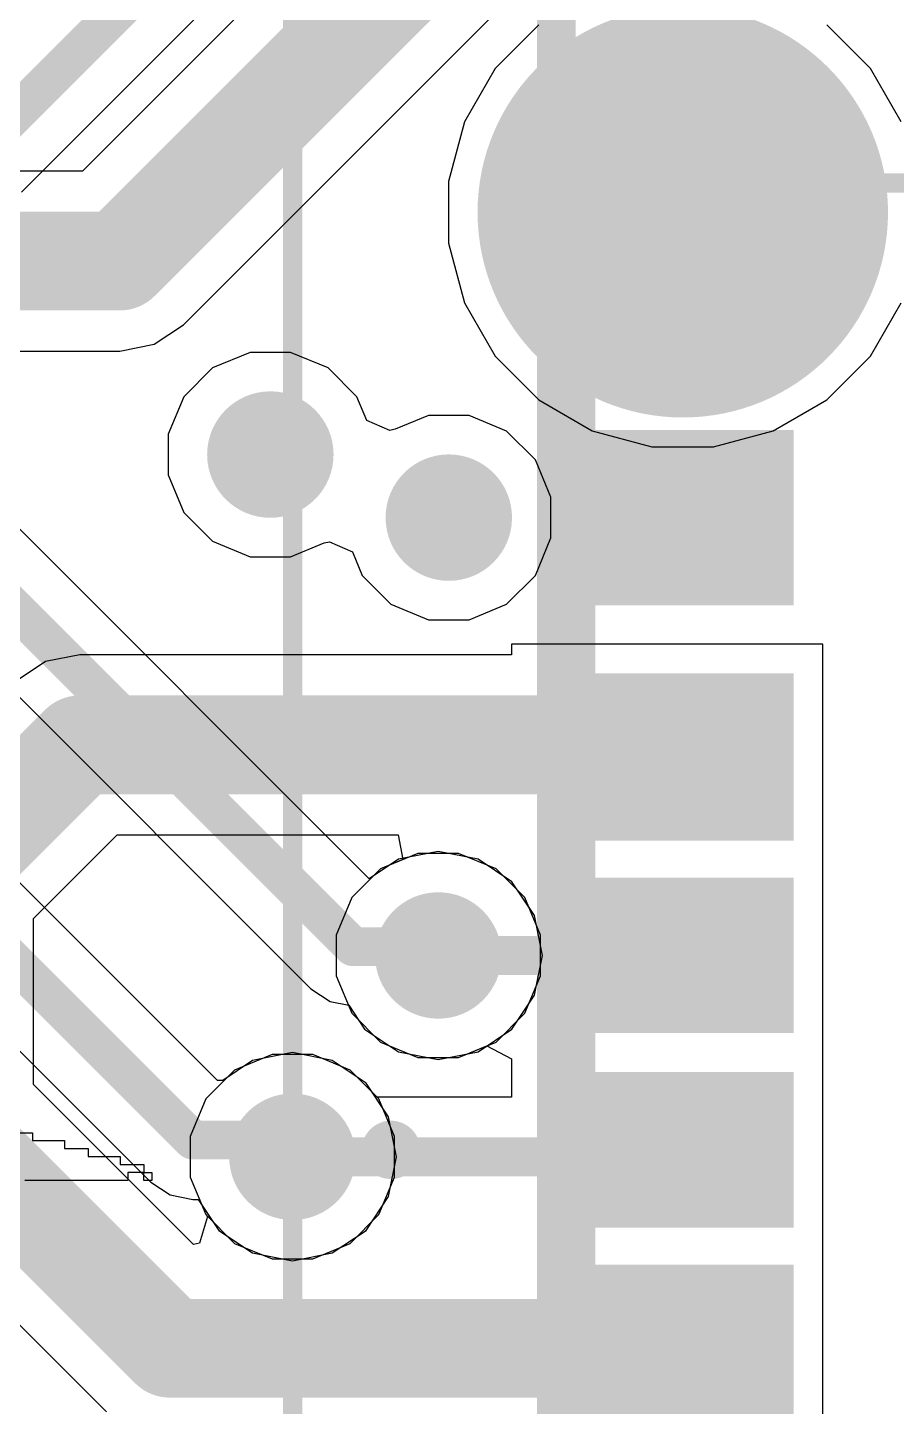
# Model space of a CAD drawing. Header units: inches. Extents: x 0.3 to 52.1, y -1.7 to 36.7.
# Drawn here: x 41.25 to 45.72, y 11.61 to 18.7 of the extents above; entities that cross this region are included whole.
import ezdxf

# ---------------------------------------------------------------- set-up
doc = ezdxf.new("R2010")
doc.units = ezdxf.units.IN
for name, color, linetype in [('Bottom Layer', 5, 'Continuous'), ('Bottom Overlay', 54, 'Continuous'), ('Bottom Solder', 6, 'Continuous'), ('Internal1', 16, 'Continuous'), ('Internal2', 76, 'Continuous'), ('Multi-Layer', 9, 'Continuous'), ('Pad Holes', 156, 'Continuous'), ('Top Assembly', 216, 'Continuous'), ('Top Component Outline', 6, 'Continuous'), ('Top Layer', 1, 'Continuous'), ('Top Overlay', 2, 'Continuous'), ('Top Paste', 8, 'Continuous'), ('Top Solder', 216, 'Continuous'), ('Via Holes', 16, 'Continuous'), ('wyswietlacz', 56, 'Continuous')]:
    doc.layers.add(name, color=color, linetype=linetype)

# ---------------------------------------------------------------- blocks, each defined once
blk = doc.blocks.new('USB_C_13')
at = {"layer": 'Bottom Layer'}
h = blk.add_hatch(color=5, dxfattribs=at)
edge = h.paths.add_edge_path()
edge.add_arc((4.319998979999999, 2.94999918), 1.00499926, 0, 360)
at = {"layer": 'Bottom Solder'}
h = blk.add_hatch(color=6, dxfattribs=at)
edge = h.paths.add_edge_path()
edge.add_arc((4.319998979999999, 2.94999918), 1.05499916, 0, 360)
at = {"layer": 'Internal1'}
h = blk.add_hatch(color=16, dxfattribs=at)
edge = h.paths.add_edge_path()
edge.add_arc((4.319998979999999, 2.94999918), 1.00499926, 0, 360)
at = {"layer": 'Internal2'}
h = blk.add_hatch(color=76, dxfattribs=at)
edge = h.paths.add_edge_path()
edge.add_arc((4.319998979999999, 2.94999918), 1.00499926, 0, 360)
at = {"layer": 'Multi-Layer'}
h = blk.add_hatch(color=9, dxfattribs=at)
edge = h.paths.add_edge_path()
edge.add_arc((4.319998979999999, 2.94999918), 1.00499926, 0, 360)
at = {"layer": 'Pad Holes'}
h = blk.add_hatch(color=7, dxfattribs=at)
edge = h.paths.add_edge_path()
edge.add_arc((4.319998979999999, 2.94999918), 0.66999866, 0, 360)
at = {"layer": 'Top Layer'}
h = blk.add_hatch(color=1, dxfattribs=at)
edge = h.paths.add_edge_path()
edge.add_arc((4.319998979999999, 2.94999918), 1.00499926, 0, 360)
for points in [[(-1.90000001, 2.42999895), (-1.90000001, 3.62999909), (-1.13999899, 3.62999909), (-1.13999899, 2.42999895)], [(-0.84999957, 2.42999895), (-0.84999957, 3.62999909), (-0.14999843, 3.62999909), (-0.14999843, 2.42999895)], [(0.14999843, 2.42999895), (0.14999843, 3.62999909), (0.84999957, 3.62999909), (0.84999957, 2.42999895)], [(1.13999899, 2.42999895), (1.13999899, 3.62999909), (1.90000001, 3.62999909), (1.90000001, 2.42999895)], [(2.34999911, 2.42999895), (2.34999911, 3.62999909), (3.15000005, 3.62999909), (3.15000005, 2.42999895)]]:
    blk.add_hatch(color=1, dxfattribs=at).paths.add_polyline_path(points)
at = {"layer": 'Top Paste'}
for points in [[(-1.90000001, 2.42999895), (-1.90000001, 3.62999909), (-1.13999899, 3.62999909), (-1.13999899, 2.42999895)], [(-0.84999957, 2.42999895), (-0.84999957, 3.62999909), (-0.14999843, 3.62999909), (-0.14999843, 2.42999895)], [(0.14999843, 2.42999895), (0.14999843, 3.62999909), (0.84999957, 3.62999909), (0.84999957, 2.42999895)], [(1.13999899, 2.42999895), (1.13999899, 3.62999909), (1.90000001, 3.62999909), (1.90000001, 2.42999895)], [(2.34999911, 2.42999895), (2.34999911, 3.62999909), (3.15000005, 3.62999909), (3.15000005, 2.42999895)]]:
    blk.add_hatch(color=8, dxfattribs=at).paths.add_polyline_path(points)
at = {"layer": 'Top Solder'}
h = blk.add_hatch(color=216, dxfattribs=at)
edge = h.paths.add_edge_path()
edge.add_arc((4.319998979999999, 2.94999918), 1.05499916, 0, 360)
for points in [[(-1.94999991, 2.37999905), (-1.94999991, 3.67999899), (-1.08999909, 3.67999899), (-1.08999909, 2.37999905)], [(-0.8999994699999999, 2.37999905), (-0.8999994699999999, 3.67999899), (-0.09999852999999992, 3.67999899), (-0.09999853000000007, 2.37999905)], [(0.09999852999999992, 2.37999905), (0.09999853000000007, 3.67999899), (0.8999994699999999, 3.67999899), (0.8999994699999999, 2.37999905)], [(1.08999909, 2.37999905), (1.08999909, 3.67999899), (1.94999991, 3.67999899), (1.94999991, 2.37999905)], [(2.29999921, 2.37999905), (2.29999921, 3.67999899), (3.19999995, 3.67999899), (3.19999995, 2.37999905)]]:
    blk.add_hatch(color=216, dxfattribs=at).paths.add_polyline_path(points)
at = {"layer": 'Top Assembly'}
blk.add_lwpolyline([(-6.32499878, 4.954998979999999, 0.0999998, 0.0999998, 0), (6.32499878, 4.954998979999999, 0.0999998, 0.0999998, 0)], format="xyseb", dxfattribs=at)
at = {"layer": 'Top Component Outline'}
for points in [[(-4.47000122, 3.45000072, 0.0999998, 0.0999998, 0), (4.47000122, 3.45000072, 0.0999998, 0.0999998, 0)], [(4.47000122, 3.45000072, 0.0999998, 0.0999998, 0), (4.47000122, -3.45000072, 0.0999998, 0.0999998, 0)]]:
    blk.add_lwpolyline(points, format="xyseb", dxfattribs=at)
blk.add_lwpolyline([(4.44500254, 3.45000072, 0.0499999, 0.0499999, 1), (4.4949999, 3.45000072, 0.0499999, 0.0499999, 1)], format="xyseb", close=True, dxfattribs=at)
blk.add_lwpolyline([(4.44500254, 3.45000072, 0.0499999, 0.0499999, 1), (4.4949999, 3.45000072, 0.0499999, 0.0499999, 1)], format="xyseb", close=True, dxfattribs=at)
at = {"layer": 'Top Overlay'}
for points in [[(-0.499999, 4.40000136, 0.1999996, 0.1999996, -0.9999999999999999), (-0.499999, 4.50000116, 0.1999996, 0.1999996, 0)], [(-0.499999, 4.40000136, 0.1999996, 0.1999996, -0.9999999999999999), (-0.499999, 4.50000116, 0.1999996, 0.1999996, 0)], [(-0.499999, 4.50000116, 0.1999996, 0.1999996, -0.9999999999999999), (-0.499999, 4.40000136, 0.1999996, 0.1999996, 0)]]:
    blk.add_lwpolyline(points, format="xyseb", dxfattribs=at)
for points in [[(-0.5499989, 4.50000116, 0.0999998, 0.0999998, 1), (-0.4499991, 4.50000116, 0.0999998, 0.0999998, 1)], [(-0.5499989, 4.50000116, 0.0999998, 0.0999998, 1), (-0.4499991, 4.50000116, 0.0999998, 0.0999998, 1)], [(-0.5499989, 4.50000116, 0.0999998, 0.0999998, 1), (-0.4499991, 4.50000116, 0.0999998, 0.0999998, 1)], [(-0.5499989, 4.40000136, 0.0999998, 0.0999998, 1), (-0.4499991, 4.40000136, 0.0999998, 0.0999998, 1)], [(-0.5499989, 4.40000136, 0.0999998, 0.0999998, 1), (-0.4499991, 4.40000136, 0.0999998, 0.0999998, 1)], [(-0.5499989, 4.40000136, 0.0999998, 0.0999998, 1), (-0.4499991, 4.40000136, 0.0999998, 0.0999998, 1)]]:
    blk.add_lwpolyline(points, format="xyseb", close=True, dxfattribs=at)

msp = doc.modelspace()

# ---------------------------------------------------------------- hatches: boundary and pattern name
at = {"layer": 'Bottom Layer'}
h = msp.add_hatch(color=5, dxfattribs=at)
edge = h.paths.add_edge_path()
edge.add_arc((42.4999912, 16.49999494), 0.32500062, 0, 360)
h = msp.add_hatch(color=5, dxfattribs=at)
edge = h.paths.add_edge_path()
edge.add_arc((43.41734268, 16.17582236), 0.32500062, 0, 360)
h = msp.add_hatch(color=5, dxfattribs=at)
edge = h.paths.add_edge_path()
edge.add_arc((43.36326099999999, 13.9248388), 0.32500062, 0, 360)
h = msp.add_hatch(color=5, dxfattribs=at)
edge = h.paths.add_edge_path()
edge.add_arc((42.61323964, 12.88999454), 0.32500062, 0, 360)
at = {"layer": 'Internal1'}
h = msp.add_hatch(color=16, dxfattribs=at)
edge = h.paths.add_edge_path()
edge.add_arc((42.4999912, 16.49999494), 0.32500062, 0, 360)
h = msp.add_hatch(color=16, dxfattribs=at)
edge = h.paths.add_edge_path()
edge.add_arc((43.41734268, 16.17582236), 0.32500062, 0, 360)
h = msp.add_hatch(color=16, dxfattribs=at)
edge = h.paths.add_edge_path()
edge.add_arc((43.36326099999999, 13.9248388), 0.32500062, 0, 360)
h = msp.add_hatch(color=16, dxfattribs=at)
edge = h.paths.add_edge_path()
edge.add_arc((42.61323964, 12.88999454), 0.32500062, 0, 360)
at = {"layer": 'Internal2'}
h = msp.add_hatch(color=76, dxfattribs=at)
edge = h.paths.add_edge_path()
edge.add_arc((42.4999912, 16.49999494), 0.32500062, 0, 360)
h = msp.add_hatch(color=76, dxfattribs=at)
edge = h.paths.add_edge_path()
edge.add_arc((43.41734268, 16.17582236), 0.32500062, 0, 360)
h = msp.add_hatch(color=76, dxfattribs=at)
edge = h.paths.add_edge_path()
edge.add_arc((43.36326099999999, 13.9248388), 0.32500062, 0, 360)
h = msp.add_hatch(color=76, dxfattribs=at)
edge = h.paths.add_edge_path()
edge.add_arc((42.61323964, 12.88999454), 0.32500062, 0, 360)
at = {"layer": 'Top Layer'}
h = msp.add_hatch(color=1, dxfattribs=at)
edge = h.paths.add_edge_path()
edge.add_arc((42.4999912, 16.49999494), 0.32500062, 0, 360)
h = msp.add_hatch(color=1, dxfattribs=at)
edge = h.paths.add_edge_path()
edge.add_arc((43.41734268, 16.17582236), 0.32500062, 0, 360)
h = msp.add_hatch(color=1, dxfattribs=at)
edge = h.paths.add_edge_path()
edge.add_arc((43.36326099999999, 13.9248388), 0.32500062, 0, 360)
h = msp.add_hatch(color=1, dxfattribs=at)
edge = h.paths.add_edge_path()
edge.add_arc((42.61323964, 12.88999454), 0.32500062, 0, 360)
at = {"layer": 'Via Holes'}
h = msp.add_hatch(color=7, dxfattribs=at)
edge = h.paths.add_edge_path()
edge.add_arc((42.4999912, 16.49999494), 0.17499838, 0, 360)
h = msp.add_hatch(color=7, dxfattribs=at)
edge = h.paths.add_edge_path()
edge.add_arc((43.41734268, 16.17582236), 0.17499838, 0, 360)
h = msp.add_hatch(color=7, dxfattribs=at)
edge = h.paths.add_edge_path()
edge.add_arc((43.36326099999999, 13.9248388), 0.17499838, 0, 360)
h = msp.add_hatch(color=7, dxfattribs=at)
edge = h.paths.add_edge_path()
edge.add_arc((42.61323964, 12.88999454), 0.17499838, 0, 360)

# ---------------------------------------------------------------- linework, layer by layer
at = {"layer": 'Bottom Layer'}
for p, q in [((43.34387064, 19.76748396), (41.53390728, 17.9575206)), ((42.05296389999999, 17.16730882), (43.99850484, 19.11284976)), ((41.53390728, 17.9575206), (37.89500168, 17.9575206)), ((41.90278894, 17.06696612), (42.05296389999999, 17.16730882)), ((40.75715495999999, 17.03173124), (41.7256341, 17.03173124)), ((41.7256341, 17.03173124), (41.72564679999999, 17.0317287)), ((41.72564679999999, 17.0317287), (41.90278894, 17.06696612)), ((43.00844585999999, 14.31916872), (40.94481778, 16.38279934)), ((40.51224054, 15.9502221), (42.70849726, 13.75396792)), ((42.22791656, 13.28197496), (40.06143626, 15.44845526)), ((39.62885902, 15.01587802), (41.88492766, 12.75980938)), ((43.15841761999999, 14.4193768), (43.00844585999999, 14.31916872)), ((43.36326099999999, 14.46012348), (43.15841761999999, 14.4193768)), ((43.56810437999999, 14.4193768), (43.36326099999999, 14.46012348)), ((43.74176418, 14.30334198), (43.56810437999999, 14.4193768)), ((43.857799, 14.12968218), (43.74176418, 14.30334198)), ((43.89854568, 13.9248388), (43.857799, 14.12968218)), ((43.857799, 13.71999542), (43.89854568, 13.9248388)), ((42.70849726, 13.75396792), (42.70850234, 13.7539603)), ((42.70850234, 13.7539603), (42.8077376, 13.68765614)), ((42.8077376, 13.68765614), (42.90299268, 13.6687052)), ((43.74176418, 13.54633562), (43.857799, 13.71999542)), ((42.90299268, 13.6687052), (42.98475782, 13.54633562)), ((42.98475782, 13.54633562), (43.15841761999999, 13.4303008)), ((43.56810437999999, 13.4303008), (43.74176418, 13.54633562)), ((42.61323964, 13.42527922), (42.40839626, 13.38453254)), ((42.81808302, 13.38453254), (42.61323964, 13.42527922)), ((43.15841761999999, 13.4303008), (43.36326099999999, 13.38955412)), ((43.36326099999999, 13.38955412), (43.56810437999999, 13.4303008)), ((42.40839626, 13.38453254), (42.2549066, 13.28197496)), ((42.99174282, 13.26849772), (42.81808302, 13.38453254)), ((42.2549066, 13.28197496), (42.22791656, 13.28197496)), ((43.10777763999999, 13.09483792), (42.99174282, 13.26849772)), ((43.14852432, 12.88999454), (43.10777763999999, 13.09483792)), ((43.10777763999999, 12.68515116), (43.14852432, 12.88999454)), ((41.88492766, 12.75980938), (41.98416292, 12.69350522)), ((41.98416292, 12.69350522), (42.10121628, 12.6702185)), ((42.10121628, 12.6702185), (42.10122898, 12.67022104)), ((42.10122898, 12.67022104), (42.12867876, 12.67022104)), ((42.12867876, 12.67022104), (42.23473645999999, 12.51149136)), ((42.99174282, 12.51149136), (43.10777763999999, 12.68515116)), ((42.23473645999999, 12.51149136), (42.40839626, 12.39545654)), ((42.81808302, 12.39545654), (42.99174282, 12.51149136)), ((42.40839626, 12.39545654), (42.61323964, 12.35470986)), ((42.61323964, 12.35470986), (42.81808302, 12.39545654))]:
    msp.add_line(p, q, dxfattribs=at)
for points in [[(41.72564679999999, 17.49462592, 0.508, 0.508, 0), (43.8495186, 19.61849772, 0.508, 0.508, 0)], [(37.432107, 17.49462592, 0.508, 0.508, 0), (41.72564679999999, 17.49462592, 0.508, 0.508, 0)], [(40.42657396, 16.46846592, 0.1999996, 0.1999996, 0), (42.92479096, 13.97024892, 0.1999996, 0.1999996, 0)], [(39.54319244, 15.53412184, 0.1999996, 0.1999996, 0), (42.10121628, 12.976098, 0.1999996, 0.1999996, 0)], [(42.92479096, 13.97024892, 0.1999996, 0.1999996, 0), (43.31785087999999, 13.97024892, 0.1999996, 0.1999996, 0)], [(43.31785087999999, 13.97024892, 0.1999996, 0.1999996, 0), (43.36326099999999, 13.9248388, 0.1999996, 0.1999996, 0)], [(42.10121628, 12.976098, 0.1999996, 0.1999996, 0), (42.52713618, 12.976098, 0.1999996, 0.1999996, 0)], [(42.52713618, 12.976098, 0.1999996, 0.1999996, 0), (42.61323964, 12.88999454, 0.1999996, 0.1999996, 0)]]:
    msp.add_lwpolyline(points, format="xyseb", dxfattribs=at)
for points in [[(41.5986468, 17.49462592, 0.254, 0.254, 1), (41.8526468, 17.49462592, 0.254, 0.254, 1)], [(41.5986468, 17.49462592, 0.254, 0.254, 1), (41.8526468, 17.49462592, 0.254, 0.254, 1)], [(42.87479106, 13.97024892, 0.0999998, 0.0999998, 1), (42.97479086, 13.97024892, 0.0999998, 0.0999998, 1)], [(42.87479106, 13.97024892, 0.0999998, 0.0999998, 1), (42.97479086, 13.97024892, 0.0999998, 0.0999998, 1)], [(43.26785098, 13.97024892, 0.0999998, 0.0999998, 1), (43.36785078, 13.97024892, 0.0999998, 0.0999998, 1)], [(43.26785098, 13.97024892, 0.0999998, 0.0999998, 1), (43.36785078, 13.97024892, 0.0999998, 0.0999998, 1)], [(43.3132611, 13.9248388, 0.0999998, 0.0999998, 1), (43.4132609, 13.9248388, 0.0999998, 0.0999998, 1)], [(42.05121638, 12.976098, 0.0999998, 0.0999998, 1), (42.15121618, 12.976098, 0.0999998, 0.0999998, 1)], [(42.05121638, 12.976098, 0.0999998, 0.0999998, 1), (42.15121618, 12.976098, 0.0999998, 0.0999998, 1)], [(42.47713628, 12.976098, 0.0999998, 0.0999998, 1), (42.57713608, 12.976098, 0.0999998, 0.0999998, 1)], [(42.47713628, 12.976098, 0.0999998, 0.0999998, 1), (42.57713608, 12.976098, 0.0999998, 0.0999998, 1)], [(42.56323974, 12.88999454, 0.0999998, 0.0999998, 1), (42.66323954, 12.88999454, 0.0999998, 0.0999998, 1)]]:
    msp.add_lwpolyline(points, format="xyseb", close=True, dxfattribs=at)
at = {"layer": 'Bottom Overlay'}
for p, q in [((41.11460662, 13.01381954), (41.27795147999999, 13.01381954)), ((41.27795147999999, 13.01381954), (41.27795147999999, 12.97298142)), ((41.27795147999999, 12.97298142), (41.44129888, 12.97298142)), ((41.44129888, 12.97298142), (41.44129888, 12.93214584)), ((41.44129888, 12.93214584), (41.56380815999999, 12.93214584)), ((41.56380815999999, 12.93214584), (41.56380815999999, 12.89131026)), ((41.56380815999999, 12.89131026), (41.72715302, 12.89131026)), ((41.72715302, 12.89131026), (41.72715302, 12.85047214)), ((41.72715302, 12.85047214), (41.84966484, 12.85047214)), ((41.84966484, 12.85047214), (41.84966484, 12.80963656)), ((41.76799114, 12.76879844), (41.2371159, 12.76879844)), ((41.84966484, 12.80963656), (41.76799114, 12.80963656)), ((41.76799114, 12.80963656), (41.76799114, 12.76879844)), ((41.84966484, 12.76879844), (41.84966484, 12.80963656)), ((41.84966484, 12.80963656), (41.89050042, 12.80963656)), ((41.89050042, 12.76879844), (41.84966484, 12.76879844)), ((41.89050042, 12.80963656), (41.89050042, 12.76879844))]:
    msp.add_line(p, q, dxfattribs=at)
at = {"layer": 'Internal1'}
for p, q in [((43.25883143999999, 14.44983902), (43.06587271999999, 14.36991284)), ((43.46769055999999, 14.44983902), (43.25883143999999, 14.44983902)), ((43.66064928, 14.36991284), (43.46769055999999, 14.44983902)), ((43.06587271999999, 14.36991284), (42.91818696, 14.22222708)), ((43.80833504, 14.22222708), (43.66064928, 14.36991284)), ((42.91818696, 14.22222708), (42.83826078, 14.02926836)), ((43.88826122, 14.02926836), (43.80833504, 14.22222708)), ((42.83826078, 14.02926836), (42.83826078, 13.82040924)), ((43.88826122, 13.82040924), (43.88826122, 14.02926836)), ((42.83826078, 13.82040924), (42.91818696, 13.62745052)), ((43.80833504, 13.62745052), (43.88826122, 13.82040924)), ((42.91818696, 13.62745052), (43.06587271999999, 13.47976476)), ((43.66064928, 13.47976476), (43.80833504, 13.62745052)), ((43.06587271999999, 13.47976476), (43.25883143999999, 13.39983858)), ((43.46769055999999, 13.39983858), (43.66064928, 13.47976476)), ((42.50881008, 13.41499476), (42.31585136, 13.33506858)), ((42.7176692, 13.41499476), (42.50881008, 13.41499476)), ((42.91062792, 13.33506858), (42.7176692, 13.41499476)), ((43.25883143999999, 13.39983858), (43.46769055999999, 13.39983858)), ((42.31585136, 13.33506858), (42.16816559999999, 13.18738282)), ((43.05831368, 13.18738282), (42.91062792, 13.33506858)), ((42.16816559999999, 13.18738282), (42.08823941999999, 12.9944241)), ((43.13823986, 12.9944241), (43.05831368, 13.18738282)), ((42.08823941999999, 12.9944241), (42.08823941999999, 12.78556498)), ((43.13823986, 12.78556498), (43.13823986, 12.9944241)), ((42.08823941999999, 12.78556498), (42.16816559999999, 12.59260626)), ((43.05831368, 12.59260626), (43.13823986, 12.78556498)), ((42.16816559999999, 12.59260626), (42.31585136, 12.4449205)), ((42.91062792, 12.4449205), (43.05831368, 12.59260626)), ((42.31585136, 12.4449205), (42.50881008, 12.36499432)), ((42.7176692, 12.36499432), (42.91062792, 12.4449205)), ((42.50881008, 12.36499432), (42.7176692, 12.36499432))]:
    msp.add_line(p, q, dxfattribs=at)
at = {"layer": 'Internal2'}
for p, q in [((43.88030848, 18.7097924), (43.65595536, 18.48543928)), ((45.58443511999999, 18.48543928), (45.360082, 18.7097924)), ((43.65595536, 18.48543928), (43.49731458, 18.21066462)), ((45.7430759, 18.21066462), (45.58443511999999, 18.48543928)), ((43.49731458, 18.21066462), (43.41519638, 17.9041933)), ((43.41519638, 17.9041933), (43.41519638, 17.58691174)), ((43.41519638, 17.58691174), (43.49731458, 17.28044042)), ((43.49731458, 17.28044042), (43.65595536, 17.00566576)), ((45.58443511999999, 17.00566576), (45.7430759, 17.28044042)), ((42.39556164, 17.02499516), (42.20260292, 16.94506898)), ((42.60442076, 17.02499516), (42.39556164, 17.02499516)), ((42.79737948, 16.94506898), (42.60442076, 17.02499516)), ((42.20260292, 16.94506898), (42.05491716, 16.79738322)), ((42.94506524, 16.79738322), (42.79737948, 16.94506898)), ((43.65595536, 17.00566576), (43.88030848, 16.78131264)), ((45.360082, 16.78131264), (45.58443511999999, 17.00566576)), ((42.05491716, 16.79738322), (41.97499097999999, 16.6044245)), ((42.99537502, 16.67592296), (42.94506524, 16.79738322)), ((43.88030848, 16.78131264), (44.15508314, 16.62267186)), ((45.08530734, 16.62267186), (45.360082, 16.78131264)), ((43.11355106, 16.62372596), (42.99537502, 16.67592296)), ((43.31291312, 16.70082258), (43.14147835999999, 16.6298118)), ((43.52177224, 16.70082258), (43.31291312, 16.70082258)), ((43.71473096, 16.6208964), (43.52177224, 16.70082258)), ((41.97499097999999, 16.6044245), (41.97499097999999, 16.39556538)), ((43.14147835999999, 16.6298118), (43.11355106, 16.62372596)), ((43.86241672, 16.47321064), (43.71473096, 16.6208964)), ((44.15508314, 16.62267186), (44.46155446, 16.54055366)), ((44.77883602, 16.54055366), (45.08530734, 16.62267186)), ((44.46155446, 16.54055366), (44.77883602, 16.54055366)), ((43.9423429, 16.28025192), (43.86241672, 16.47321064)), ((41.97499097999999, 16.39556538), (42.05491716, 16.20260666)), ((43.9423429, 16.0713928), (43.9423429, 16.28025192)), ((42.05491716, 16.20260666), (42.20260292, 16.0549209)), ((42.20260292, 16.0549209), (42.39556164, 15.97499472)), ((42.60442076, 15.97499472), (42.77585552, 16.0460055)), ((42.77585552, 16.0460055), (42.80378282, 16.05209134)), ((42.80378282, 16.05209134), (42.92195886, 15.99989434)), ((43.86241672, 15.87843408), (43.9423429, 16.0713928)), ((42.39556164, 15.97499472), (42.60442076, 15.97499472)), ((42.92195886, 15.99989434), (42.97226864, 15.87843408)), ((42.97226864, 15.87843408), (43.1199544, 15.73074832)), ((43.71473096, 15.73074832), (43.86241672, 15.87843408)), ((43.1199544, 15.73074832), (43.31291312, 15.65082214)), ((43.52177224, 15.65082214), (43.71473096, 15.73074832)), ((43.31291312, 15.65082214), (43.52177224, 15.65082214)), ((43.25883143999999, 14.44983902), (43.06587271999999, 14.36991284)), ((43.46769055999999, 14.44983902), (43.25883143999999, 14.44983902)), ((43.66064928, 14.36991284), (43.46769055999999, 14.44983902)), ((43.06587271999999, 14.36991284), (42.91818696, 14.22222708)), ((43.80833504, 14.22222708), (43.66064928, 14.36991284)), ((42.91818696, 14.22222708), (42.83826078, 14.02926836)), ((43.88826122, 14.02926836), (43.80833504, 14.22222708)), ((42.83826078, 14.02926836), (42.83826078, 13.82040924)), ((43.88826122, 13.82040924), (43.88826122, 14.02926836)), ((42.83826078, 13.82040924), (42.91818696, 13.62745052)), ((43.80833504, 13.62745052), (43.88826122, 13.82040924)), ((42.91818696, 13.62745052), (43.06587271999999, 13.47976476)), ((43.66064928, 13.47976476), (43.80833504, 13.62745052)), ((43.06587271999999, 13.47976476), (43.25883143999999, 13.39983858)), ((43.46769055999999, 13.39983858), (43.66064928, 13.47976476)), ((42.50881008, 13.41499476), (42.31585136, 13.33506858)), ((42.7176692, 13.41499476), (42.50881008, 13.41499476)), ((42.91062792, 13.33506858), (42.7176692, 13.41499476)), ((43.25883143999999, 13.39983858), (43.46769055999999, 13.39983858)), ((42.31585136, 13.33506858), (42.16816559999999, 13.18738282)), ((43.05831368, 13.18738282), (42.91062792, 13.33506858)), ((42.16816559999999, 13.18738282), (42.08823941999999, 12.9944241)), ((43.13823986, 12.9944241), (43.05831368, 13.18738282)), ((42.08823941999999, 12.9944241), (42.08823941999999, 12.78556498)), ((43.13823986, 12.78556498), (43.13823986, 12.9944241)), ((42.08823941999999, 12.78556498), (42.16816559999999, 12.59260626)), ((43.05831368, 12.59260626), (43.13823986, 12.78556498)), ((42.16816559999999, 12.59260626), (42.31585136, 12.4449205)), ((42.91062792, 12.4449205), (43.05831368, 12.59260626)), ((42.31585136, 12.4449205), (42.50881008, 12.36499432)), ((42.7176692, 12.36499432), (42.91062792, 12.4449205)), ((42.50881008, 12.36499432), (42.7176692, 12.36499432))]:
    msp.add_line(p, q, dxfattribs=at)
at = {"layer": 'Top Layer'}
for p, q in [((41.22023505999999, 17.84896354), (43.03371886, 19.66244988)), ((45.3401938, 15.52555188), (43.74019699999999, 15.52555188)), ((43.74019699999999, 15.52555188), (43.74019699999999, 15.4706066)), ((45.3401938, 14.3655542), (45.3401938, 15.52555188)), ((41.52088978, 15.47061168), (41.34374764, 15.43537426)), ((41.52090248, 15.47060914), (41.52088978, 15.47061168)), ((42.82644723999999, 15.47060914), (41.52090248, 15.47060914)), ((42.82645994, 15.47061168), (42.82644723999999, 15.47060914)), ((42.82648534, 15.4706066), (42.82645994, 15.47061168)), ((43.74019699999999, 15.4706066), (42.82648534, 15.4706066)), ((41.34374764, 15.43537426), (41.19357268, 15.33503156)), ((41.28317626, 14.11536674), (41.71262676, 14.54481978)), ((41.71262676, 14.54481978), (42.82644978, 14.54481978)), ((42.82644978, 14.54481978), (42.82646248, 14.54481724)), ((42.82646248, 14.54481724), (43.15626116, 14.54481724)), ((43.15626116, 14.54481724), (43.18152146, 14.41781724)), ((43.18152146, 14.41781724), (43.06587271999999, 14.36991284)), ((43.06587271999999, 14.36991284), (42.91818696, 14.22222708)), ((45.3401938, 13.37555364), (45.3401938, 14.3655542)), ((42.91818696, 14.22222708), (42.83826078, 14.02926836)), ((41.28317626, 13.26124602), (41.28317626, 14.11536674)), ((42.83826078, 14.02926836), (42.83826078, 13.82040924)), ((42.83826078, 13.82040924), (42.91818696, 13.62745052)), ((42.91818696, 13.62745052), (43.06587271999999, 13.47976476)), ((43.06587271999999, 13.47976476), (43.25883143999999, 13.39983858)), ((42.50881008, 13.41499476), (42.31585136, 13.33506858)), ((42.7176692, 13.41499476), (42.50881008, 13.41499476)), ((42.91062792, 13.33506858), (42.7176692, 13.41499476)), ((43.25883143999999, 13.39983858), (43.46769055999999, 13.39983858)), ((43.46769055999999, 13.39983858), (43.61319446, 13.4601077)), ((43.61319446, 13.4601077), (43.74019699999999, 13.39337682)), ((42.31585136, 13.33506858), (42.16816559999999, 13.18738282)), ((43.049825, 13.1958715), (42.91062792, 13.33506858)), ((43.74019699999999, 13.39337682), (43.74019699999999, 13.1958715)), ((45.3401938, 12.37555564), (45.3401938, 13.37555364)), ((42.10475195999999, 12.43967032), (41.28317626, 13.26124602)), ((42.16816559999999, 13.18738282), (42.08823941999999, 12.9944241)), ((43.74019699999999, 13.1958715), (43.049825, 13.1958715)), ((42.08823941999999, 12.9944241), (42.08823941999999, 12.78556498)), ((42.08823941999999, 12.78556498), (42.16816559999999, 12.59260626)), ((40.49296448, 12.7421894), (41.65691694, 11.57823694)), ((42.17720038, 12.58357148), (42.1353996, 12.44576632)), ((42.16816559999999, 12.59260626), (42.17720038, 12.58357148)), ((42.1353996, 12.44576632), (42.10475195999999, 12.43967032)), ((45.3401938, 11.3255552), (45.3401938, 12.37555564))]:
    msp.add_line(p, q, dxfattribs=at)
for points in [[(41.00394643999999, 18.06525216, 0.1999996, 0.1999996, 0), (42.81743786, 19.87874358, 0.1999996, 0.1999996, 0)], [(40.82028158, 14.30710626, 0.508, 0.508, 0), (41.52088978, 15.00771446, 0.508, 0.508, 0)], [(41.52088978, 15.00771446, 0.508, 0.508, 0), (42.82645994, 15.00771446, 0.508, 0.508, 0)], [(42.82645994, 15.00771446, 0.508, 0.508, 0), (42.82646248, 15.00771192, 0.508, 0.508, 0)], [(42.82646248, 15.00771192, 0.508, 0.508, 0), (44.47803652, 15.00771192, 0.508, 0.508, 0)], [(44.47803652, 15.00771192, 0.508, 0.508, 0), (44.5401954, 14.94555304, 0.508, 0.508, 0)], [(43.36326099999999, 13.9248388, 0.1999996, 0.1999996, 0), (44.53948166, 13.9248388, 0.1999996, 0.1999996, 0)], [(44.53948166, 13.9248388, 0.1999996, 0.1999996, 0), (44.5401954, 13.92555254, 0.1999996, 0.1999996, 0)], [(40.82028158, 13.0695065, 0.508, 0.508, 0), (41.98423404, 11.90555404, 0.508, 0.508, 0)], [(42.61323964, 12.88999454, 0.1999996, 0.1999996, 0), (44.5046354, 12.88999454, 0.1999996, 0.1999996, 0)], [(44.5046354, 12.88999454, 0.1999996, 0.1999996, 0), (44.5401954, 12.92555454, 0.1999996, 0.1999996, 0)], [(41.98423404, 11.90555404, 0.508, 0.508, 0), (44.5401954, 11.90555404, 0.508, 0.508, 0)]]:
    msp.add_lwpolyline(points, format="xyseb", dxfattribs=at)
for points in [[(41.39388977999999, 15.00771446, 0.254, 0.254, 1), (41.64788978, 15.00771446, 0.254, 0.254, 1)], [(41.39388977999999, 15.00771446, 0.254, 0.254, 1), (41.64788978, 15.00771446, 0.254, 0.254, 1)], [(42.69945994, 15.00771446, 0.254, 0.254, 1), (42.95345993999999, 15.00771446, 0.254, 0.254, 1)], [(42.69945994, 15.00771446, 0.254, 0.254, 1), (42.95345993999999, 15.00771446, 0.254, 0.254, 1)], [(42.69946247999999, 15.00771192, 0.254, 0.254, 1), (42.95346248, 15.00771192, 0.254, 0.254, 1)], [(42.69946247999999, 15.00771192, 0.254, 0.254, 1), (42.95346248, 15.00771192, 0.254, 0.254, 1)], [(44.35103651999999, 15.00771192, 0.254, 0.254, 1), (44.60503652, 15.00771192, 0.254, 0.254, 1)], [(44.35103651999999, 15.00771192, 0.254, 0.254, 1), (44.60503652, 15.00771192, 0.254, 0.254, 1)], [(44.4131954, 14.94555304, 0.254, 0.254, 1), (44.6671954, 14.94555304, 0.254, 0.254, 1)], [(43.3132611, 13.9248388, 0.0999998, 0.0999998, 1), (43.4132609, 13.9248388, 0.0999998, 0.0999998, 1)], [(44.48948176, 13.9248388, 0.0999998, 0.0999998, 1), (44.58948156, 13.9248388, 0.0999998, 0.0999998, 1)], [(44.48948176, 13.9248388, 0.0999998, 0.0999998, 1), (44.58948156, 13.9248388, 0.0999998, 0.0999998, 1)], [(44.4901955, 13.92555254, 0.0999998, 0.0999998, 1), (44.5901953, 13.92555254, 0.0999998, 0.0999998, 1)], [(42.56323974, 12.88999454, 0.0999998, 0.0999998, 1), (42.66323954, 12.88999454, 0.0999998, 0.0999998, 1)], [(44.45463549999999, 12.88999454, 0.0999998, 0.0999998, 1), (44.5546353, 12.88999454, 0.0999998, 0.0999998, 1)], [(44.45463549999999, 12.88999454, 0.0999998, 0.0999998, 1), (44.5546353, 12.88999454, 0.0999998, 0.0999998, 1)], [(44.4901955, 12.92555454, 0.0999998, 0.0999998, 1), (44.5901953, 12.92555454, 0.0999998, 0.0999998, 1)], [(41.85723404, 11.90555404, 0.254, 0.254, 1), (42.11123404, 11.90555404, 0.254, 0.254, 1)], [(41.85723404, 11.90555404, 0.254, 0.254, 1), (42.11123404, 11.90555404, 0.254, 0.254, 1)], [(44.4131954, 11.90555404, 0.254, 0.254, 1), (44.6671954, 11.90555404, 0.254, 0.254, 1)]]:
    msp.add_lwpolyline(points, format="xyseb", close=True, dxfattribs=at)
at = {"layer": 'wyswietlacz'}
msp.add_lwpolyline([(43.97000095999999, 1.49999954, 0.1999996, 0.1999996, 0), (43.97000095999999, 33.49999904, 0.1999996, 0.1999996, 0)], format="xyseb", dxfattribs=at)

# ---------------------------------------------------------------- block references
at = {"rotation": 90}
msp.add_blockref('USB_C_13', (47.57019442, 13.42555354), dxfattribs=at)

doc.saveas('drawing.dxf')
